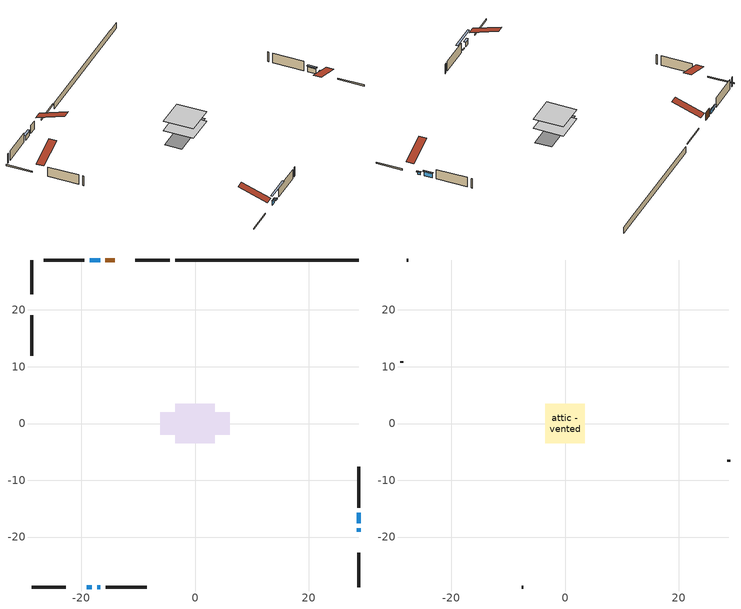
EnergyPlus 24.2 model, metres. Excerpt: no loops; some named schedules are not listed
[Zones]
conditioned space
 floor adiabatic (AdiabaticFloorConstruction): -3.47,-3.47 -3.47,3.47 3.47,3.47 3.47,-3.47 z0.3
 floor foundation (Slab1 construction): -6.11,-1.97 -6.11,1.97 6.11,1.97 6.11,-1.97 z-1.22
 wall outside (RimJoist1 construction): -4.44,28.8 -10.5,28.8 / -28.8,-28.8 -22.74,-28.8 / -28.8,28.8 -28.8,22.74 / 28.8,-28.8 28.8,-22.74 z0.3:0.6
 wall outside (AdiabaticWallConstruction 1): -14.14,28.8 -15.78,28.8 z0.3:2.33
 wall outside (AdiabaticWallConstruction): 28.8,-19.1 28.8,-18.49 z0.3:0.91; 28.8,-17.56 28.8,-15.73 z0.3:1.52; -16.71,28.8 -18.54,28.8 / -19.1,-28.8 -18.18,-28.8 z0.3:1.37; -17.26,-28.8 -16.64,-28.8 z0.3:0.61
 wall outside (Wall1 construction): -19.47,28.8 -26.65,28.8 / -15.72,-28.8 -8.54,-28.8 / -28.8,19.1 -28.8,11.92 / 28.8,-14.8 28.8,-7.62 z0.3:2.74
 wall foundation (FoundationWall1 construction): -3.51,28.8,-1.22 -3.51,28.8,0.3 25.56,28.8,0.3 25.56,28.8,0.24 28.8,28.8,0.24 28.8,28.8,-1.22
 window (WindowConstruction): 28.8,-19.1 28.8,-18.49 z0.3:0.91
 window (WindowConstruction 1): 28.8,-17.56 28.8,-15.73 z0.3:1.52
 window (WindowConstruction 2): -16.71,28.8 -18.54,28.8 z0.3:1.37
 window (WindowConstruction 3): -19.1,-28.8 -18.18,-28.8 z0.3:1.37
 window (WindowConstruction 4): -17.26,-28.8 -16.65,-28.8 z0.3:0.6
 door (Door): -14.14,28.8 -15.78,28.8 z0.3:2.33
 ceiling adiabatic (AdiabaticFloorConstruction): 3.47,-3.47 3.47,3.47 -3.47,3.47 -3.47,-3.47 z0.3
attic - vented
 floor to conditioned space (Floor1 construction Reversed): -3.47,-3.47 -3.47,3.47 3.47,3.47 3.47,-3.47 z2.74
 wall outside (Wall2 construction): -27.57,28.8 -27.87,28.8 / -7.61,-28.8 -7.32,-28.8 / -28.8,10.99 -28.8,10.7 / 28.8,-6.69 28.8,-6.4 z0.3:2.74
 roof outside (Roof1 construction): -13.21,28.8,2.74 -13.21,22.04,4.99 -11.43,22.04,4.99 -11.43,28.8,2.74; -20.03,-28.8,2.74 -20.03,-22.04,4.99 -21.81,-22.04,4.99 -21.81,-28.8,2.74; -28.8,20.03,2.74 -22.04,20.03,4.99 -22.04,21.81,4.99 -28.8,21.81,2.74; 28.8,-20.03,2.74 22.04,-20.03,4.99 22.04,-21.81,4.99 28.8,-21.81,2.74
shading: 28.8,-18.29 28.8,-19.3 29.21,-19.3 29.21,-18.29 z1.11; 28.8,-15.53 28.8,-17.76 29.21,-17.76 29.21,-15.53 z1.72; -18.74,28.8 -16.51,28.8 -16.51,29.21 -18.74,29.21 z1.57; -17.98,-28.8 -19.3,-28.8 -19.3,-29.21 -17.98,-29.21 z1.57; -13.91,-28.8 -20,-28.8 -20,-29.21 -13.91,-29.21 z3.34
[Building]
Building 1: Terrain=Suburbs
[Site:Location]
Toronto Intl AP_ON: Latitude {deg}=43.68; Longitude {deg}=-79.63; Time Zone {hr}=-5; Elevation {m}=173; Keep Site Location Information=Yes
[Site:GroundTemperature:Shallow]
4.59119, 2.66285, 2.50842, 3.42352, 7.09712, 10.7536, 13.9236, 15.9317, 16.1023, 14.4691, 11.3799, 7.83558
[Site:WaterMainsTemperature]
Calculation Method=Schedule; Temperature Schedule=mains temperature schedule
[Material] Roughness=Rough; Thermal Absorptance=0.9
Name | Thickness {m} | Conductivity {W/m-K} | Density {kg/m3} | Specific Heat {J/kg-K} | Solar Absorptance | Visible Absorptance
asphalt or fiberglass shingles | 0.00635 | 0.162714 | 1121.4 | 1465.45 | 0.4 | 0.4
ceiling stud and cavity | 0.1397 | 0.117363 | 65.682 | 1177.47 | 0.7 | 0.7
concrete 4.0 in. | 0.1016 | 1.803125 | 2242.8 | 837.4 | 0.7 | 0.7
concrete 8.0 in. | 0.2032 | 1.803125 | 2242.8 | 837.4 | 0.7 | 0.7
door material | 0.04445 | 0.053851 | 512.64 | 1214.23 | 0.7 | 0.7
floor covering | 0.0127 | 0.0433444 | 54.468 | 1339.84 | 0.6 | 0.6
floor rigid ins; wall rigid ins | 0.512978 | 0.029427 | 32.04 | 1214.23 | 0.7 | 0.7
floor stud and cavity | 0.1397 | 1.75129 | 37.0049 | 1207.88 | 0.7 | 0.7
furniture material conditioned space 1 | 0.1524 | 0.115458 | 640.8 | 1214.23 | 0.6 | 0.6
gypsum board | 0.0127 | 0.160291 | 801 | 837.4 | 0.6 | 0.6
osb sheathing 0.5 in. | 0.0127 | 0.115458 | 512.64 | 1214.23 | 0.7 | 0.7
osb sheathing 0.75 in. | 0.01905 | 0.115458 | 512.64 | 1214.23 | 0.7 | 0.7
rim joist stud and cavity | 0.0508 | 0.648972 | 50.32683 | 1063.81 | 0.6 | 0.6
wall stud and cavity | 0.1397 | 0.583408 | 139.0536 | 1170.24 | 0.7 | 0.7
wall stud and cavity 1 | 0.0889 | 6.9971 | 50.32683 | 1063.81 | 0.6 | 0.6
wall stud and cavity 2 | 0.0889 | 0.380278 | 52.3479 | 1209.89 | 0.7 | 0.7
wall stud and cavity 3 | 0.0889 | 0.391764 | 83.0341 | 1211.67 | 0.7 | 0.7
wood siding | 0.0254 | 0.102417 | 544.68 | 1172.36 | 0.4 | 0.4
wood siding 1 | 0.00254 | 0.102417 | 544.68 | 1172.36 | 0.4 | 0.4
wood siding 2; wood siding 3; wood siding 4 | 0.0254 | 0.102417 | 544.68 | 1172.36 | 0.7 | 0.7
[WindowMaterial:SimpleGlazingSystem]
Name | U-Factor {W/m2-K} | Solar Heat Gain Coefficient
WindowMaterial | 5.21865 | 0.58
WindowMaterial 1 | 3.80653 | 0.69
WindowMaterial 2 | 3.5919 | 0.7
WindowMaterial 3 | 3.863879 | 0.68
[Construction]
AdiabaticFloorConstruction: floor stud and cavity, floor rigid ins, osb sheathing 0.75 in., floor covering
AdiabaticWallConstruction: wood siding 3, wall rigid ins, wall stud and cavity 2, gypsum board
AdiabaticWallConstruction 1: wood siding 4, wall rigid ins, wall stud and cavity 2, gypsum board
Door: door material
Floor1 construction Reversed: gypsum board, ceiling stud and cavity
FoundationWall1 construction: concrete 8.0 in.
furniture construction conditioned space 1: furniture material conditioned space 1
PartitionWallConstruction: gypsum board, wall stud and cavity 3, gypsum board
RimJoist1 construction: wood siding 2, rim joist stud and cavity
Roof1 construction: asphalt or fiberglass shingles
Slab1 construction: concrete 4.0 in.
Wall1 construction: wood siding, osb sheathing 0.5 in., wall stud and cavity, gypsum board
Wall2 construction: wood siding 1, wall stud and cavity 1
WindowConstruction; WindowConstruction 4: WindowMaterial
WindowConstruction 1: WindowMaterial 1
WindowConstruction 2: WindowMaterial 2
WindowConstruction 3: WindowMaterial 3
[Zone] Multiplier=1; Part of Total Floor Area=Yes
Name | Volume {m3}
attic - vented | 17.5929
conditioned space | 205.4
[Space]
Name | Zone | Volume {m3}
attic - vented 1 | attic - vented | 17.5929
conditioned space 1 | conditioned space | 205.4
[ZoneInfiltration:EffectiveLeakageArea]
infil attic - vented 1: Zone or Space=attic - vented 1; Schedule=Always On Discrete; Effective Air Leakage Area {cm2}=1991.17; Stack Coefficient=0.000326174; Wind Coefficient=1.22024e-05
[ZoneMixing]
whole house fan mix: Zone or Space=attic - vented; Schedule=Always On Continuous; Design Flow Rate Calculation Method=Flow/Zone; Design Flow Rate {m3/s}=0; Source Zone or Space=conditioned space
[SurfaceProperty:ExposedFoundationPerimeter]
Slab1: Exposed Perimeter Calculation Method=TotalExposedPerimeter; Total Exposed Perimeter {m}=32.31
[InternalMass] Zone or ZoneList=conditioned space; Space or SpaceList=conditioned space 1
Name | Construction | Surface Area {m2}
furniture mass conditioned space 1 | furniture construction conditioned space 1 | 38.4878
partition wall mass | PartitionWallConstruction | 96.2196
[Lights]
interior lighting: Zone or ZoneList or Space or SpaceList=conditioned space 1; Schedule=interior lighting schedule; Design Level Calculation Method=LightingLevel; Lighting Level {W}=343.2; Return Air Fraction=0; Fraction Radiant=0.6; Fraction Visible=0.2; Fraction Replaceable=1
[People]
occupants: Zone or ZoneList or Space or SpaceList=conditioned space 1; Number of People Schedule=occupants schedule; Number of People Calculation Method=People; Number of People=3; Fraction Radiant=0.314171; Sensible Heat Fraction=0.56303; Activity Level Schedule=occupants activity schedule; Carbon Dioxide Generation Rate {m3/s-W}=0; Enable ASHRAE 55 Comfort Warnings=No; Mean Radiant Temperature Calculation Type=EnclosureAveraged
[ElectricEquipment] Zone or ZoneList or Space or SpaceList=conditioned space 1; Design Level Calculation Method=EquipmentLevel
Name | Schedule | Design Level {W} | Fraction Latent | Fraction Radiant | Fraction Lost
clothes dryer | clothes dryer schedule | 140.772 | 0.015 | 0.081 | 0.85
clothes washer | clothes washer schedule | 32.1985 | 0.03 | 0.162 | 0.7
cooking range | cooking range schedule | 215.147 | 0.08 | 0.432 | 0.2
dishwasher | dishwasher schedule | 66.8632 | 0.3 | 0.18 | 0.4
fridge | fridge schedule | 72.9452 | 0 | 0.6 | 0
mech vent bath fan 0 | mech vent bath fan 0 schedule | 50.2 | 0 | 0 | 1
mech vent house fan | mech vent house fan schedule | 0 | 0 | 0 | 1
mech vent house fan cfis | mech vent house fan cfis schedule | 0 | 0 | 0 | 0
mech vent range fan 0 | mech vent range fan 0 schedule | 57 | 0 | 0 | 1
misc plug loads | misc plug loads schedule | 494.7 | 0.045 | 0.513 | 0.1
whole house fan | Always On Discrete | 0 | 0 | 0 | 1
[OtherEquipment] Zone or ZoneList or Space or SpaceList=conditioned space 1; Design Level Calculation Method=EquipmentLevel
Name | Fuel Type | Schedule | Design Level {W} | Fraction Latent | Fraction Radiant | Fraction Lost
clothes dryer 1 | Electricity | clothes dryer schedule | 0 | 0.015 | 0.081 | 0.85
cooking range 1 | Electricity | cooking range schedule | 0 | 0.08 | 0.432 | 0.2
general water use latent | None | general water use schedule | 62.594 | 1 | 0 | 0
general water use sensible | None | general water use schedule | -61.6891 | 0 | 0.6 | 0
mech vent house fan latent load | None | Always On Discrete | 0 | 1 | 0 | 0
mech vent house fan sensible load | None | Always On Discrete | 0 | 0 | 0 | 0
water heater energy adjustment1 | NaturalGas | Always On Discrete | 0.01 | 0 | 0 | 1
[ZoneInfiltration:DesignFlowRate] Zone or ZoneList or Space or SpaceList=conditioned space 1; Schedule=Always On Discrete; Design Flow Rate Calculation Method=Flow/Zone; Design Flow Rate {m3/s}=0
infil flow; natural vent flow; whole house fan flow
[AvailabilityManager:Scheduled]
furnace airloop Availability Manager: Schedule=Always On Discrete
[Foundation:Kiva]
Foundation Kiva 1: Initial Indoor Air Temperature {C}=18; Wall Height Above Grade {m}=0.300015; Wall Depth Below Slab {m}=0.2032
[Foundation:Kiva:Settings]
Soil Conductivity {W/m-K}=0.849921; Soil Density {kg/m3}=1842.3; Soil Specific Heat {J/kg-K}=418.7; Ground Solar Absorptivity=0.9; Ground Thermal Absorptivity=0.9; Ground Surface Roughness {m}=0.03; Far-Field Width {m}=40; Deep-Ground Boundary Condition=ZeroFlux; Deep-Ground Depth {m}=40; Minimum Cell Dimension {m}=0.2; Maximum Cell Growth Coefficient=3; Simulation Timestep=Timestep
[Exterior:Lights]
exterior lighting: Schedule=exterior lighting schedule; Design Level {W}=75.6
[EnergyManagementSystem:GlobalVariable]
furnace_airloop_Fan_RTF
infil_program_Qfan
infil_program_Qinf
natural_vent_program_Qnv
natural_vent_program_Qwhf
[EnergyManagementSystem:Sensor]
Name | Output:Variable or Output:Meter Index Key | Output:Variable or Output:Meter
airflow_gain | infil flow | Infiltration Sensible Heat Gain Energy
airflow_gain_1 | natural vent flow | Infiltration Sensible Heat Gain Energy
airflow_gain_2 | whole house fan flow | Infiltration Sensible Heat Gain Energy
airflow_loss | infil flow | Infiltration Sensible Heat Loss Energy
airflow_loss_1 | natural vent flow | Infiltration Sensible Heat Loss Energy
airflow_loss_2 | whole house fan flow | Infiltration Sensible Heat Loss Energy
clg_load_cond |  | Cooling:EnergyTransfer:Zone:CONDITIONED SPACE
clg_sp_s; clg_sp_s_1 | cooling setpoint | Schedule Value
clothes_dryer_exhaust_0_sch_s | clothes dryer exhaust 0 schedule | Schedule Value
cool_season | cooling season schedule | Schedule Value
htg_load_cond |  | Heating:EnergyTransfer:Zone:CONDITIONED SPACE
htg_sp_s; htg_sp_s_1 | heating setpoint | Schedule Value
ig_ee_conv | clothes dryer | Electric Equipment Convective Heating Energy
ig_ee_conv_2 | cooking range | Electric Equipment Convective Heating Energy
ig_ee_conv_4 | fridge | Electric Equipment Convective Heating Energy
ig_ee_conv_5 | misc plug loads | Electric Equipment Convective Heating Energy
ig_ee_conv_6 | whole house fan | Electric Equipment Convective Heating Energy
ig_ee_rad | clothes dryer | Electric Equipment Radiant Heating Energy
ig_ee_rad_2 | cooking range | Electric Equipment Radiant Heating Energy
ig_ee_rad_4 | fridge | Electric Equipment Radiant Heating Energy
ig_ee_rad_5 | misc plug loads | Electric Equipment Radiant Heating Energy
ig_ee_rad_6 | whole house fan | Electric Equipment Radiant Heating Energy
ig_lgt_conv | interior lighting | Lights Convective Heating Energy
ig_lgt_rad | interior lighting | Lights Radiant Heating Energy
ig_lgt_vis | interior lighting | Lights Visible Radiation Heating Energy
ig_oe_conv | clothes dryer 1 | Other Equipment Convective Heating Energy
ig_oe_conv_1 | cooking range 1 | Other Equipment Convective Heating Energy
ig_oe_conv_2 | general water use latent | Other Equipment Convective Heating Energy
ig_oe_conv_3 | general water use sensible | Other Equipment Convective Heating Energy
ig_oe_conv_4 | water heater energy adjustment1 | Other Equipment Convective Heating Energy
ig_oe_rad | clothes dryer 1 | Other Equipment Radiant Heating Energy
ig_oe_rad_1 | cooking range 1 | Other Equipment Radiant Heating Energy
ig_oe_rad_2 | general water use latent | Other Equipment Radiant Heating Energy
ig_oe_rad_3 | general water use sensible | Other Equipment Radiant Heating Energy
ig_oe_rad_4 | water heater energy adjustment1 | Other Equipment Radiant Heating Energy
ig_ppl_conv | occupants | People Convective Heating Energy
ig_ppl_rad | occupants | People Radiant Heating Energy
im_conv | furniture mass conditioned space 1 | Surface Inside Face Convection Heat Gain Energy
im_conv_1 | partition wall mass | Surface Inside Face Convection Heat Gain Energy
im_ig | furniture mass conditioned space 1 | Surface Inside Face Internal Gains Radiation Heat Gain Energy
im_ig_1 | partition wall mass | Surface Inside Face Internal Gains Radiation Heat Gain Energy
im_lgt | furniture mass conditioned space 1 | Surface Inside Face Lights Radiation Heat Gain Energy
im_lgt_1 | partition wall mass | Surface Inside Face Lights Radiation Heat Gain Energy
im_sol | furniture mass conditioned space 1 | Surface Inside Face Solar Radiation Heat Gain Energy
im_sol_1 | partition wall mass | Surface Inside Face Solar Radiation Heat Gain Energy
im_surf | furniture mass conditioned space 1 | Surface Inside Face Net Surface Thermal Radiation Heat Gain Energy
im_surf_1 | partition wall mass | Surface Inside Face Net Surface Thermal Radiation Heat Gain Energy
mech_vent_bath_fan_0_sch_s | mech vent bath fan 0 schedule | Schedule Value
mech_vent_range_fan_0_sch_s | mech vent range fan 0 schedule | Schedule Value
mv_conv | mech vent bath fan 0 | Electric Equipment Convective Heating Energy
mv_conv_1 | mech vent house fan | Electric Equipment Convective Heating Energy
mv_conv_2 | mech vent house fan cfis | Electric Equipment Convective Heating Energy
mv_conv_3 | mech vent range fan 0 | Electric Equipment Convective Heating Energy
mv_conv_4 | mech vent house fan latent load | Other Equipment Convective Heating Energy
mv_conv_5 | mech vent house fan sensible load | Other Equipment Convective Heating Energy
mv_rad | mech vent bath fan 0 | Electric Equipment Radiant Heating Energy
mv_rad_1 | mech vent house fan | Electric Equipment Radiant Heating Energy
mv_rad_2 | mech vent house fan cfis | Electric Equipment Radiant Heating Energy
mv_rad_3 | mech vent range fan 0 | Electric Equipment Radiant Heating Energy
mv_rad_4 | mech vent house fan latent load | Other Equipment Radiant Heating Energy
mv_rad_5 | mech vent house fan sensible load | Other Equipment Radiant Heating Energy
natural_vent_s | natural vent schedule | Schedule Value
out_pb_s |  | Site Outdoor Air Barometric Pressure
out_wt_s |  | Site Outdoor Air Humidity Ratio
site_vw_s |  | Site Wind Speed
ss_back_out | Window1 | Surface Window Shortwave from Zone Back Out Window Heat Transfer Rate
ss_back_out_1 | Window2 | Surface Window Shortwave from Zone Back Out Window Heat Transfer Rate
ss_back_out_2 | Window3 | Surface Window Shortwave from Zone Back Out Window Heat Transfer Rate
ss_back_out_3 | Window4 | Surface Window Shortwave from Zone Back Out Window Heat Transfer Rate
ss_back_out_4 | Window7 | Surface Window Shortwave from Zone Back Out Window Heat Transfer Rate
ss_conv | Door1 | Surface Inside Face Convection Heat Gain Energy
ss_conv_1 | Window1 | Surface Inside Face Convection Heat Gain Energy
ss_conv_2 | Window2 | Surface Inside Face Convection Heat Gain Energy
ss_conv_3 | Window3 | Surface Inside Face Convection Heat Gain Energy
ss_conv_4 | Window4 | Surface Inside Face Convection Heat Gain Energy
ss_conv_5 | Window7 | Surface Inside Face Convection Heat Gain Energy
ss_ig | Door1 | Surface Inside Face Internal Gains Radiation Heat Gain Energy
ss_ig_1 | Window1 | Surface Inside Face Internal Gains Radiation Heat Gain Energy
ss_ig_2 | Window2 | Surface Inside Face Internal Gains Radiation Heat Gain Energy
ss_ig_3 | Window3 | Surface Inside Face Internal Gains Radiation Heat Gain Energy
ss_ig_4 | Window4 | Surface Inside Face Internal Gains Radiation Heat Gain Energy
ss_ig_5 | Window7 | Surface Inside Face Internal Gains Radiation Heat Gain Energy
ss_lgt | Door1 | Surface Inside Face Lights Radiation Heat Gain Energy
ss_sol | Door1 | Surface Inside Face Solar Radiation Heat Gain Energy
ss_surf | Door1 | Surface Inside Face Net Surface Thermal Radiation Heat Gain Energy
ss_surf_1 | Window1 | Surface Inside Face Net Surface Thermal Radiation Heat Gain Energy
ss_surf_2 | Window2 | Surface Inside Face Net Surface Thermal Radiation Heat Gain Energy
ss_surf_3 | Window3 | Surface Inside Face Net Surface Thermal Radiation Heat Gain Energy
ss_surf_4 | Window4 | Surface Inside Face Net Surface Thermal Radiation Heat Gain Energy
ss_surf_5 | Window7 | Surface Inside Face Net Surface Thermal Radiation Heat Gain Energy
ss_trans_in | Window1 | Surface Window Transmitted Solar Radiation Rate
ss_trans_in_1 | Window2 | Surface Window Transmitted Solar Radiation Rate
ss_trans_in_2 | Window3 | Surface Window Transmitted Solar Radiation Rate
ss_trans_in_3 | Window4 | Surface Window Transmitted Solar Radiation Rate
ss_trans_in_4 | Window7 | Surface Window Transmitted Solar Radiation Rate
ss_trans_out | Window1 | Surface Inside Face Initial Transmitted Diffuse Transmitted Out Window Solar Radiation Rate
ss_trans_out_1 | Window2 | Surface Inside Face Initial Transmitted Diffuse Transmitted Out Window Solar Radiation Rate
ss_trans_out_2 | Window3 | Surface Inside Face Initial Transmitted Diffuse Transmitted Out Window Solar Radiation Rate
ss_trans_out_3 | Window4 | Surface Inside Face Initial Transmitted Diffuse Transmitted Out Window Solar Radiation Rate
ss_trans_out_4 | Window7 | Surface Inside Face Initial Transmitted Diffuse Transmitted Out Window Solar Radiation Rate
s_conv | Floor1 | Surface Inside Face Convection Heat Gain Energy
s_conv_1 | FoundationWall1 | Surface Inside Face Convection Heat Gain Energy
s_conv_10 | Wall1:180 | Surface Inside Face Convection Heat Gain Energy
s_conv_11 | Wall1:270 | Surface Inside Face Convection Heat Gain Energy
s_conv_12 | Wall1:90 | Surface Inside Face Convection Heat Gain Energy
s_conv_2 | inferred conditioned ceiling | Surface Inside Face Convection Heat Gain Energy
s_conv_3 | inferred conditioned floor | Surface Inside Face Convection Heat Gain Energy
s_conv_4 | RimJoist1:0 | Surface Inside Face Convection Heat Gain Energy
s_conv_5 | RimJoist1:180 | Surface Inside Face Convection Heat Gain Energy
s_conv_6 | RimJoist1:270 | Surface Inside Face Convection Heat Gain Energy
s_conv_7 | RimJoist1:90 | Surface Inside Face Convection Heat Gain Energy
s_conv_8 | Slab1 | Surface Inside Face Convection Heat Gain Energy
s_conv_9 | Wall1:0 | Surface Inside Face Convection Heat Gain Energy
s_ig | Floor1 | Surface Inside Face Internal Gains Radiation Heat Gain Energy
s_ig_1 | FoundationWall1 | Surface Inside Face Internal Gains Radiation Heat Gain Energy
s_ig_10 | Wall1:180 | Surface Inside Face Internal Gains Radiation Heat Gain Energy
s_ig_11 | Wall1:270 | Surface Inside Face Internal Gains Radiation Heat Gain Energy
s_ig_12 | Wall1:90 | Surface Inside Face Internal Gains Radiation Heat Gain Energy
s_ig_2 | inferred conditioned ceiling | Surface Inside Face Internal Gains Radiation Heat Gain Energy
s_ig_3 | inferred conditioned floor | Surface Inside Face Internal Gains Radiation Heat Gain Energy
s_ig_4 | RimJoist1:0 | Surface Inside Face Internal Gains Radiation Heat Gain Energy
s_ig_5 | RimJoist1:180 | Surface Inside Face Internal Gains Radiation Heat Gain Energy
s_ig_6 | RimJoist1:270 | Surface Inside Face Internal Gains Radiation Heat Gain Energy
s_ig_7 | RimJoist1:90 | Surface Inside Face Internal Gains Radiation Heat Gain Energy
s_ig_8 | Slab1 | Surface Inside Face Internal Gains Radiation Heat Gain Energy
s_ig_9 | Wall1:0 | Surface Inside Face Internal Gains Radiation Heat Gain Energy
s_lgt | Floor1 | Surface Inside Face Lights Radiation Heat Gain Energy
s_lgt_1 | FoundationWall1 | Surface Inside Face Lights Radiation Heat Gain Energy
s_lgt_10 | Wall1:180 | Surface Inside Face Lights Radiation Heat Gain Energy
s_lgt_11 | Wall1:270 | Surface Inside Face Lights Radiation Heat Gain Energy
s_lgt_12 | Wall1:90 | Surface Inside Face Lights Radiation Heat Gain Energy
s_lgt_2 | inferred conditioned ceiling | Surface Inside Face Lights Radiation Heat Gain Energy
s_lgt_3 | inferred conditioned floor | Surface Inside Face Lights Radiation Heat Gain Energy
s_lgt_4 | RimJoist1:0 | Surface Inside Face Lights Radiation Heat Gain Energy
s_lgt_5 | RimJoist1:180 | Surface Inside Face Lights Radiation Heat Gain Energy
s_lgt_6 | RimJoist1:270 | Surface Inside Face Lights Radiation Heat Gain Energy
s_lgt_7 | RimJoist1:90 | Surface Inside Face Lights Radiation Heat Gain Energy
s_lgt_8 | Slab1 | Surface Inside Face Lights Radiation Heat Gain Energy
s_lgt_9 | Wall1:0 | Surface Inside Face Lights Radiation Heat Gain Energy
s_sol | Floor1 | Surface Inside Face Solar Radiation Heat Gain Energy
s_sol_1 | FoundationWall1 | Surface Inside Face Solar Radiation Heat Gain Energy
s_sol_10 | Wall1:180 | Surface Inside Face Solar Radiation Heat Gain Energy
s_sol_11 | Wall1:270 | Surface Inside Face Solar Radiation Heat Gain Energy
s_sol_12 | Wall1:90 | Surface Inside Face Solar Radiation Heat Gain Energy
s_sol_2 | inferred conditioned ceiling | Surface Inside Face Solar Radiation Heat Gain Energy
s_sol_3 | inferred conditioned floor | Surface Inside Face Solar Radiation Heat Gain Energy
s_sol_4 | RimJoist1:0 | Surface Inside Face Solar Radiation Heat Gain Energy
s_sol_5 | RimJoist1:180 | Surface Inside Face Solar Radiation Heat Gain Energy
s_sol_6 | RimJoist1:270 | Surface Inside Face Solar Radiation Heat Gain Energy
s_sol_7 | RimJoist1:90 | Surface Inside Face Solar Radiation Heat Gain Energy
s_sol_8 | Slab1 | Surface Inside Face Solar Radiation Heat Gain Energy
s_sol_9 | Wall1:0 | Surface Inside Face Solar Radiation Heat Gain Energy
s_surf | Floor1 | Surface Inside Face Net Surface Thermal Radiation Heat Gain Energy
s_surf_1 | FoundationWall1 | Surface Inside Face Net Surface Thermal Radiation Heat Gain Energy
s_surf_10 | Wall1:180 | Surface Inside Face Net Surface Thermal Radiation Heat Gain Energy
s_surf_11 | Wall1:270 | Surface Inside Face Net Surface Thermal Radiation Heat Gain Energy
s_surf_12 | Wall1:90 | Surface Inside Face Net Surface Thermal Radiation Heat Gain Energy
s_surf_2 | inferred conditioned ceiling | Surface Inside Face Net Surface Thermal Radiation Heat Gain Energy
s_surf_3 | inferred conditioned floor | Surface Inside Face Net Surface Thermal Radiation Heat Gain Energy
s_surf_4 | RimJoist1:0 | Surface Inside Face Net Surface Thermal Radiation Heat Gain Energy
s_surf_5 | RimJoist1:180 | Surface Inside Face Net Surface Thermal Radiation Heat Gain Energy
s_surf_6 | RimJoist1:270 | Surface Inside Face Net Surface Thermal Radiation Heat Gain Energy
s_surf_7 | RimJoist1:90 | Surface Inside Face Net Surface Thermal Radiation Heat Gain Energy
s_surf_8 | Slab1 | Surface Inside Face Net Surface Thermal Radiation Heat Gain Energy
s_surf_9 | Wall1:0 | Surface Inside Face Net Surface Thermal Radiation Heat Gain Energy
[EnergyManagementSystem:Actuator]
Name | Actuated Component Unique | Actuated Component Type | Actuated Component Control Type
fridge_schedule_act | fridge schedule | Schedule:Constant | Schedule Value
infil_flow_act | infil flow | Zone Infiltration | Air Exchange Flow Rate
mech_vent_house_fan_cfis_act | mech vent house fan cfis | ElectricEquipment | Electricity Rate
mech_vent_house_fan_latent_load_act | mech vent house fan latent load | OtherEquipment | Power Level
mech_vent_house_fan_sensible_load_act | mech vent house fan sensible load | OtherEquipment | Power Level
natural_vent_flow_act | natural vent flow | Zone Infiltration | Air Exchange Flow Rate
water_heater_ec_adj_act | water heater energy adjustment1 | OtherEquipment | Power Level
whole_house_fan_act | whole house fan | ElectricEquipment | Electricity Rate
whole_house_fan_flow_act | whole house fan flow | Zone Infiltration | Air Exchange Flow Rate
whole_house_fan_mix_act | whole house fan mix | ZoneMixing | Air Exchange Flow Rate
